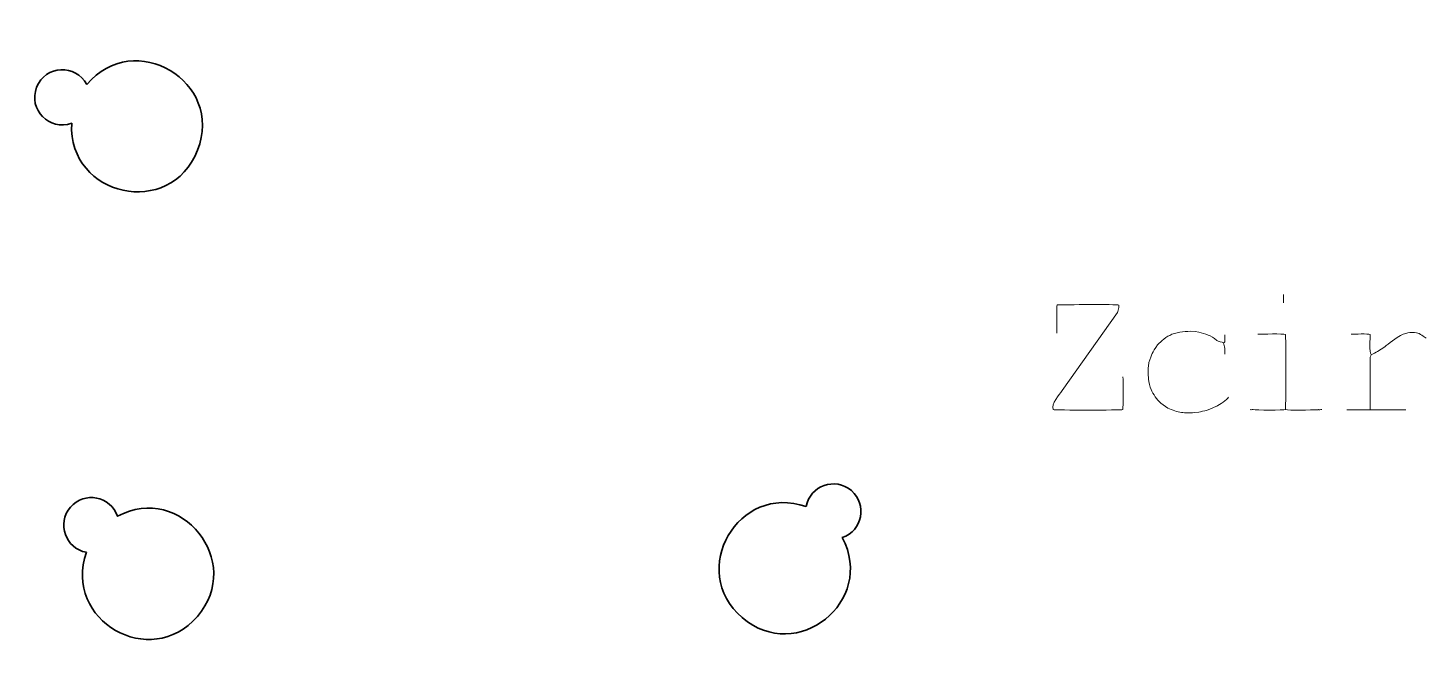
# Model space of a CAD drawing. Header units: millimetres. Extents: x -142 to 80, y -99 to 99.
# Drawn here: x 12.77 to 40.64, y 31.62 to 44.44 of the extents above; entities that cross this region are included whole.
import ezdxf

# ---------------------------------------------------------------- set-up
doc = ezdxf.new("R2010")
doc.units = ezdxf.units.MM
doc.header["$MEASUREMENT"] = 0
doc.layers.add('Camada 1', color=7, linetype='Continuous')
doc.layers.add('Layer 1', color=7, linetype='Continuous')

msp = doc.modelspace()

# ---------------------------------------------------------------- linework, layer by layer
at = {"layer": 'Camada 1', "color": 1, "lineweight": 20}
for points in [[(37.7917, 38.9596), (37.7917, 38.9596), (37.7917, 39.1243), (37.7917, 39.1243)], [(39.5235, 36.8247), (39.5235, 36.8247), (40.2333, 36.8247), (40.2333, 36.8247)]]:
    msp.add_open_spline(points, degree=3, dxfattribs=at)
for points, knots in [([(34.595, 37.4834), (34.595, 37.3931), (34.6053, 36.8714), (34.5893, 36.8304), (34.5893, 36.8304), (34.5574, 36.818), (33.2358, 36.818), (33.2039, 36.8304), (33.2039, 36.8304), (33.1587, 36.9468), (33.321, 37.1263), (33.3818, 37.2108), (33.3818, 37.2108), (33.3818, 37.2108), (34.4871, 38.7666), (34.4871, 38.7666), (34.4871, 38.7666), (34.489, 38.7915), (34.5021, 38.8394), (34.5098, 38.8631), (34.5098, 38.8631), (34.5098, 38.8631), (34.5098, 38.9142), (34.5098, 38.9142), (34.5098, 38.9142), (34.4621, 38.9327), (33.4288, 38.9199), (33.2834, 38.9199), (33.2834, 38.9199), (33.2662, 38.8758), (33.2777, 38.4372), (33.2777, 38.3521)], [0, 0, 0, 0, 0.1111111, 0.1111111, 0.1111111, 0.1111111, 0.2222222, 0.2222222, 0.2222222, 0.2222222, 0.3333333, 0.3333333, 0.3333333, 0.3333333, 0.4444444, 0.4444444, 0.4444444, 0.4444444, 0.5555556, 0.5555556, 0.5555556, 0.5555556, 0.6666667, 0.6666667, 0.6666667, 0.6666667, 0.7777778, 0.7777778, 0.7777778, 0.7777778, 1, 1, 1, 1]), ([(36.7015, 37.0802), (36.6702, 37.029), (36.5145, 36.9259), (36.4631, 36.9), (36.4631, 36.9), (36.3992, 36.868), (36.3111, 36.8436), (36.2587, 36.8134), (36.2587, 36.8134), (36.2256, 36.8108), (36.1373, 36.7896), (36.1054, 36.7793), (36.1054, 36.7793), (36.1054, 36.7793), (36.0202, 36.7736), (36.0202, 36.7736), (36.0202, 36.7736), (35.9762, 36.7593), (35.874, 36.7679), (35.8215, 36.7679), (35.8215, 36.7679), (35.7962, 36.7761), (35.7867, 36.7736), (35.759, 36.7736), (35.759, 36.7736), (35.7188, 36.7866), (35.6702, 36.792), (35.6284, 36.8039), (35.6284, 36.8039), (35.5849, 36.8163), (35.5294, 36.8509), (35.4921, 36.8588), (35.4921, 36.8588), (35.4921, 36.8588), (35.3502, 36.961), (35.3502, 36.961), (35.3502, 36.961), (35.2698, 37.0273), (35.1984, 37.1388), (35.1557, 37.2335), (35.1557, 37.2335), (35.1331, 37.2838), (35.1095, 37.3802), (35.1003, 37.4379), (35.1003, 37.4379), (35.1003, 37.4379), (35.0947, 37.5515), (35.0947, 37.5515), (35.0947, 37.5515), (35.0947, 37.5515), (35.0947, 37.5856), (35.0947, 37.5856), (35.0947, 37.5856), (35.0949, 37.5869), (35.0939, 37.6556), (35.1003, 37.6934), (35.1003, 37.6934), (35.1003, 37.6934), (35.1117, 37.7673), (35.1117, 37.7673), (35.1117, 37.7673), (35.1673, 37.9386), (35.1779, 37.9652), (35.282, 38.1193), (35.282, 38.1193), (35.282, 38.1193), (35.3729, 38.2101), (35.3729, 38.2101), (35.3729, 38.2101), (35.4163, 38.2395), (35.4775, 38.2964), (35.5262, 38.3067), (35.5262, 38.3067), (35.5812, 38.347), (35.6617, 38.3529), (35.7249, 38.3748), (35.7249, 38.3748), (35.7983, 38.3815), (35.8658, 38.3918), (35.9407, 38.3918), (35.9407, 38.3918), (35.9407, 38.3918), (36.0315, 38.3862), (36.0315, 38.3862), (36.0315, 38.3862), (36.0315, 38.3862), (36.1054, 38.3748), (36.1054, 38.3748), (36.1054, 38.3748), (36.2363, 38.3324), (36.3532, 38.3176), (36.4631, 38.2101), (36.4631, 38.2101), (36.5008, 38.1965), (36.5657, 38.1711), (36.5993, 38.1647), (36.5993, 38.1647), (36.6131, 38.1726), (36.6088, 38.1685), (36.6221, 38.1818), (36.6221, 38.1818), (36.6221, 38.1818), (36.6221, 38.318), (36.6221, 38.318)], [0, 0, 0, 0, 0.037037, 0.037037, 0.037037, 0.037037, 0.0740741, 0.0740741, 0.0740741, 0.0740741, 0.1111111, 0.1111111, 0.1111111, 0.1111111, 0.1481481, 0.1481481, 0.1481481, 0.1481481, 0.1851852, 0.1851852, 0.1851852, 0.1851852, 0.2222222, 0.2222222, 0.2222222, 0.2222222, 0.2592593, 0.2592593, 0.2592593, 0.2592593, 0.2962963, 0.2962963, 0.2962963, 0.2962963, 0.3333333, 0.3333333, 0.3333333, 0.3333333, 0.3703704, 0.3703704, 0.3703704, 0.3703704, 0.4074074, 0.4074074, 0.4074074, 0.4074074, 0.4444444, 0.4444444, 0.4444444, 0.4444444, 0.4814815, 0.4814815, 0.4814815, 0.4814815, 0.5185185, 0.5185185, 0.5185185, 0.5185185, 0.5555556, 0.5555556, 0.5555556, 0.5555556, 0.5925926, 0.5925926, 0.5925926, 0.5925926, 0.6296296, 0.6296296, 0.6296296, 0.6296296, 0.6666667, 0.6666667, 0.6666667, 0.6666667, 0.7037037, 0.7037037, 0.7037037, 0.7037037, 0.7407407, 0.7407407, 0.7407407, 0.7407407, 0.7777778, 0.7777778, 0.7777778, 0.7777778, 0.8148148, 0.8148148, 0.8148148, 0.8148148, 0.8518519, 0.8518519, 0.8518519, 0.8518519, 0.8888889, 0.8888889, 0.8888889, 0.8888889, 0.9259259, 0.9259259, 0.9259259, 0.9259259, 1, 1, 1, 1]), ([(37.1274, 36.8304), (37.1486, 36.8304), (37.1379, 36.83), (37.1501, 36.8247), (37.1501, 36.8247), (37.1712, 36.8315), (37.1664, 36.8304), (37.1899, 36.8304), (37.1899, 36.8304), (37.2275, 36.8182), (37.7996, 36.8182), (37.8372, 36.8304), (37.8372, 36.8304), (37.8372, 36.9975), (37.8489, 38.2845), (37.8315, 38.3294), (37.8315, 38.3294), (37.7882, 38.3462), (37.3689, 38.3351), (37.2864, 38.3351)], [0, 0, 0, 0, 0.1666667, 0.1666667, 0.1666667, 0.1666667, 0.3333333, 0.3333333, 0.3333333, 0.3333333, 0.5, 0.5, 0.5, 0.5, 0.6666667, 0.6666667, 0.6666667, 0.6666667, 1, 1, 1, 1]), ([(40.6364, 38.2556), (40.593, 38.2818), (40.525, 38.3496), (40.4434, 38.3635), (40.4434, 38.3635), (40.3997, 38.3708), (40.314, 38.3703), (40.273, 38.3635), (40.273, 38.3635), (40.2538, 38.3568), (40.2515, 38.3569), (40.2333, 38.3464), (40.2333, 38.3464), (40.1937, 38.3434), (40.1597, 38.3226), (40.1254, 38.3067), (40.1254, 38.3067), (40.0629, 38.2754), (39.8762, 38.1373), (39.8131, 38.0852), (39.8131, 38.0852), (39.8131, 38.0852), (39.6715, 37.9908), (39.6715, 37.9908), (39.6715, 37.9908), (39.6343, 37.978), (39.5786, 37.9334), (39.5406, 37.9262), (39.5406, 37.9262), (39.5011, 37.97), (39.5235, 38.2541), (39.5235, 38.3294), (39.5235, 38.3294), (39.4821, 38.3455), (39.2098, 38.3351), (39.1431, 38.3351)], [0, 0, 0, 0, 0.1, 0.1, 0.1, 0.1, 0.2, 0.2, 0.2, 0.2, 0.3, 0.3, 0.3, 0.3, 0.4, 0.4, 0.4, 0.4, 0.5, 0.5, 0.5, 0.5, 0.6, 0.6, 0.6, 0.6, 0.7, 0.7, 0.7, 0.7, 0.8, 0.8, 0.8, 0.8, 1, 1, 1, 1]), ([(36.6221, 37.9376), (36.6221, 37.9376), (36.6221, 38.0455), (36.6221, 38.0455), (36.6221, 38.0455), (36.6221, 38.0455), (36.6164, 38.0852), (36.6164, 38.0852), (36.6164, 38.0852), (36.6164, 38.0852), (36.5993, 38.1647), (36.5993, 38.1647)], [0, 0, 0, 0, 0.25, 0.25, 0.25, 0.25, 0.5, 0.5, 0.5, 0.5, 1, 1, 1, 1]), ([(39.0579, 36.8247), (39.0579, 36.8247), (39.5235, 36.8247), (39.5235, 36.8247), (39.5235, 36.8247), (39.5235, 36.8247), (39.5235, 37.8751), (39.5235, 37.8751), (39.5235, 37.8751), (39.5315, 37.895), (39.5364, 37.9042), (39.5406, 37.9262)], [0, 0, 0, 0, 0.25, 0.25, 0.25, 0.25, 0.5, 0.5, 0.5, 0.5, 1, 1, 1, 1]), ([(37.8372, 36.8304), (37.8774, 36.8148), (38.3746, 36.8247), (38.4617, 36.8247), (38.4617, 36.8247), (38.4882, 36.8333), (38.4921, 36.8333), (38.5185, 36.8247), (38.5185, 36.8247), (38.5394, 36.8328), (38.5343, 36.8304), (38.5583, 36.8304)], [0, 0, 0, 0, 0.25, 0.25, 0.25, 0.25, 0.5, 0.5, 0.5, 0.5, 1, 1, 1, 1])]:
    msp.add_open_spline(points, degree=3, knots=knots, dxfattribs=at)
at = {"layer": 'Camada 1', "color": 5, "lineweight": 35}
msp.add_open_spline([(28.2803, 34.8976), (26.9245, 35.372), (25.9142, 33.6215), (27.0032, 32.6849), (27.0032, 32.6849), (28.0922, 31.7483), (29.6718, 33.0092), (28.9998, 34.2788), (28.9998, 34.2788), (29.4018, 34.4166), (29.5023, 34.9389), (29.18, 35.216), (29.18, 35.216), (28.8578, 35.4931), (28.3565, 35.3157), (28.2803, 34.8976)], degree=3, knots=[0, 0, 0, 0, 0.2, 0.2, 0.2, 0.2, 0.4, 0.4, 0.4, 0.4, 0.6, 0.6, 0.6, 0.6, 1, 1, 1, 1], dxfattribs=at)
at = {"layer": 'Layer 1', "color": 5, "lineweight": 35}
for points in [[(13.9383, 43.3074), (13.7213, 43.7278), (13.1101, 43.6962), (12.9375, 43.2557), (12.9375, 43.2557), (12.765, 42.8152), (13.1921, 42.3769), (13.6369, 42.538), (13.6369, 42.538), (13.5634, 41.0663), (15.6083, 40.6271), (16.1457, 41.9989), (16.1457, 41.9989), (16.6832, 43.371), (14.884, 44.4374), (13.9383, 43.3074)], [(13.9306, 33.9863), (13.4562, 32.6305), (15.2067, 31.6202), (16.1433, 32.7092), (16.1433, 32.7092), (17.0799, 33.7982), (15.819, 35.3778), (14.5494, 34.7058), (14.5494, 34.7058), (14.4116, 35.1078), (13.8893, 35.2083), (13.6122, 34.886), (13.6122, 34.886), (13.3351, 34.5638), (13.5125, 34.0625), (13.9306, 33.9863)]]:
    msp.add_open_spline(points, degree=3, knots=[0, 0, 0, 0, 0.2, 0.2, 0.2, 0.2, 0.4, 0.4, 0.4, 0.4, 0.6, 0.6, 0.6, 0.6, 1, 1, 1, 1], dxfattribs=at)

doc.saveas('drawing.dxf')
